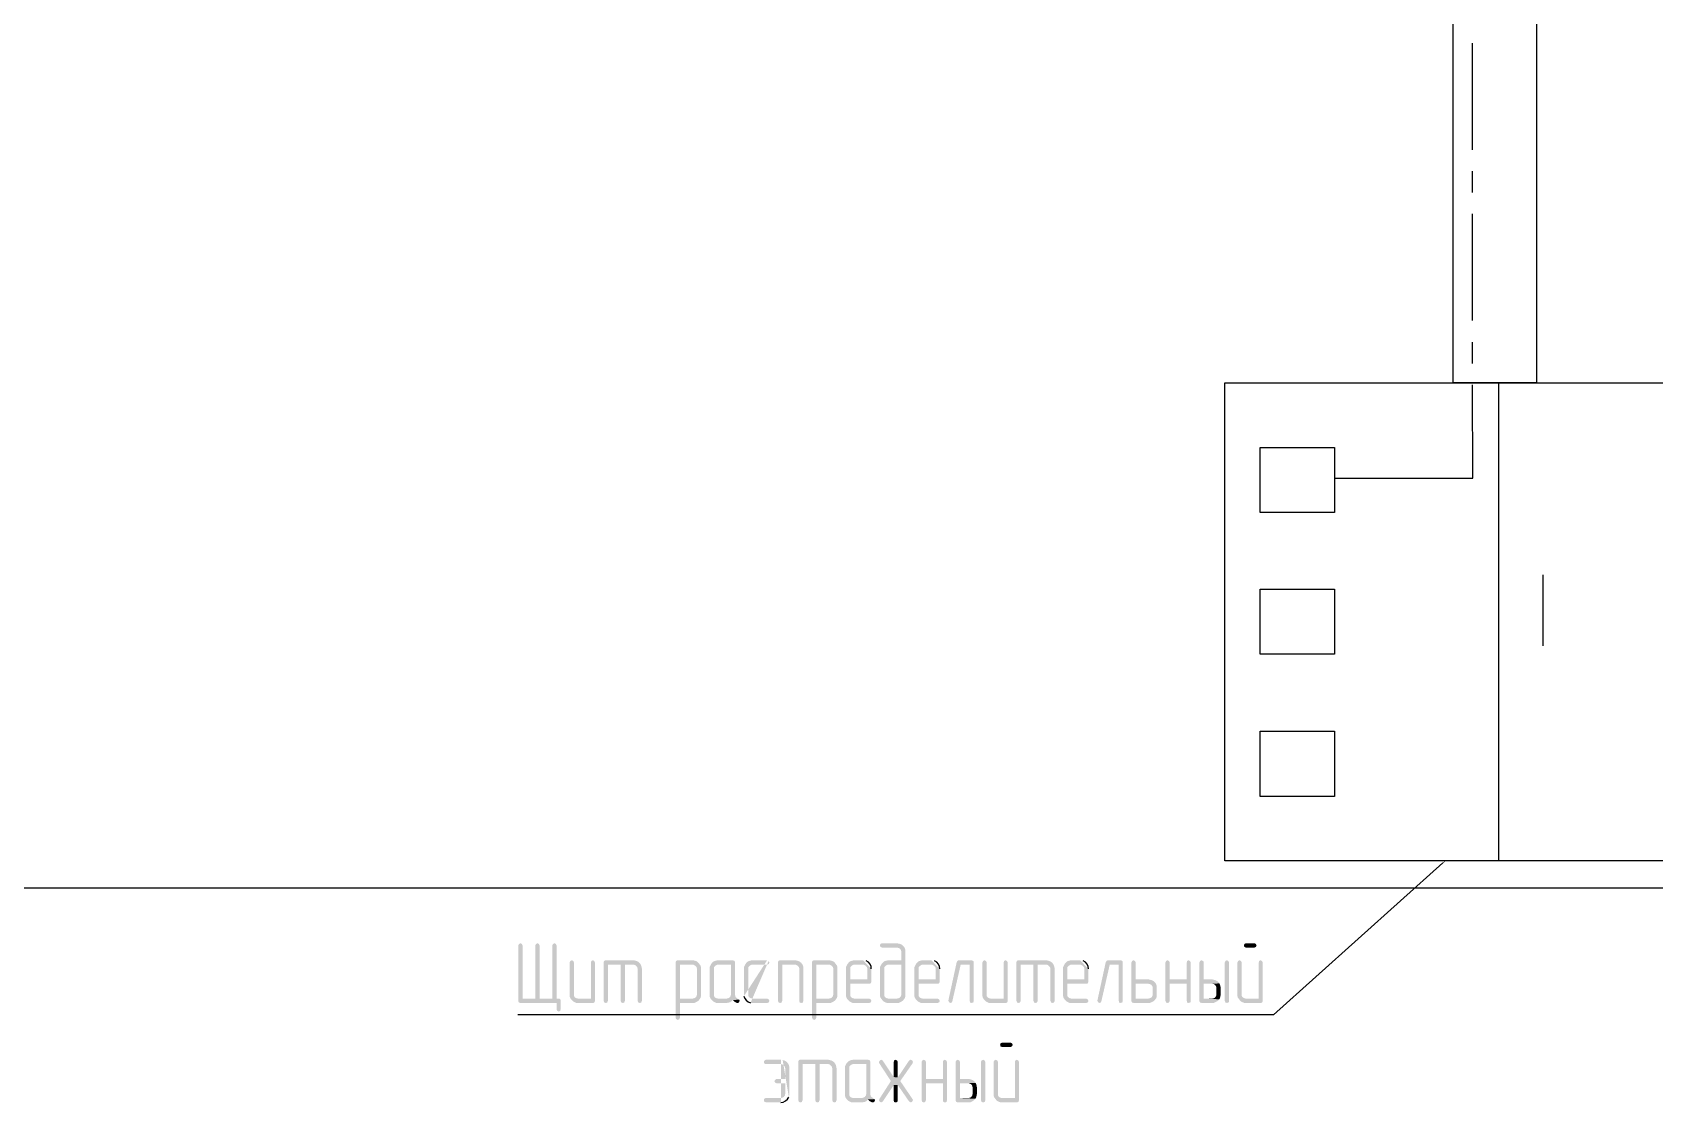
# Model space of a CAD drawing. Header units: millimetres. Extents: x -211 to 10565, y -2293 to 2244.
# Drawn here: x 4962.1 to 5057, y -687.9 to -625.3 of the extents above; entities that cross this region are included whole.
import ezdxf

# ---------------------------------------------------------------- set-up
doc = ezdxf.new("R2010")
doc.units = ezdxf.units.MM
doc.layers.add('PDF _Геометрия', color=7, linetype='Continuous')
doc.layers.add('PDF _Сплошная заливка', color=7, linetype='Continuous')

msp = doc.modelspace()

# ---------------------------------------------------------------- hatches: boundary and pattern name
at = {"layer": 'PDF _Сплошная заливка', "transparency": 33554559}
for points in [[(4990.616, -678.583), (4990.532, -678.625), (4990.49, -678.71), (4990.49, -681.969), (4990.532, -682.053), (4990.616, -682.075), (4992.733, -682.075), (4992.733, -682.456), (4992.775, -682.54), (4992.859, -682.582), (4992.944, -682.54), (4992.965, -682.456), (4992.965, -681.927), (4992.944, -681.842), (4992.859, -681.821), (4990.743, -681.821), (4990.743, -678.71), (4990.701, -678.625)], [(4991.611, -678.583), (4991.526, -678.625), (4991.484, -678.71), (4991.484, -681.821), (4990.743, -681.821), (4991.738, -681.821), (4991.738, -678.71), (4991.696, -678.625)], [(4992.606, -678.583), (4992.521, -678.625), (4992.479, -678.71), (4992.479, -681.821), (4991.738, -681.821), (4992.733, -681.821), (4992.733, -678.71), (4992.69, -678.625)], [(5012.644, -678.583), (5011.756, -678.583), (5011.671, -678.625), (5011.65, -678.71), (5011.671, -678.795), (5011.777, -678.837), (5012.644, -678.837), (5012.729, -678.858), (5012.814, -678.901), (5012.877, -678.985), (5012.898, -679.091), (5012.898, -679.578), (5012.137, -679.578), (5012.052, -679.599), (5011.946, -679.62), (5011.862, -679.662), (5011.798, -679.726), (5011.735, -679.81), (5012.898, -679.832), (5012.898, -681.567), (5012.877, -681.673), (5012.814, -681.757), (5012.729, -681.8), (5012.644, -681.821), (5012.137, -681.821), (5011.735, -681.842), (5011.798, -681.927), (5011.862, -681.99), (5011.946, -682.032), (5012.052, -682.075), (5012.75, -682.075), (5012.92, -681.99), (5013.004, -681.927), (5013.047, -681.863), (5013.11, -681.778), (5013.131, -681.673), (5013.131, -678.985), (5013.11, -678.901), (5013.068, -678.816), (5012.92, -678.668), (5012.835, -678.625), (5012.729, -678.604)], [(5033.551, -678.583), (5033.043, -678.583), (5032.958, -678.625), (5032.937, -678.71), (5032.958, -678.795), (5033.043, -678.837), (5033.551, -678.837), (5033.636, -678.795), (5033.678, -678.71), (5033.636, -678.625)], [(4993.621, -679.578), (4993.537, -679.62), (4993.494, -679.705), (4993.494, -681.673), (4993.515, -681.757), (4993.579, -681.863), (4993.981, -681.821), (4993.896, -681.8), (4993.812, -681.757), (4993.748, -681.673), (4993.748, -679.705), (4993.706, -679.62)], [(4994.849, -679.578), (4994.764, -679.62), (4994.743, -679.705), (4994.743, -681.821), (4993.981, -681.821), (4993.579, -681.863), (4993.706, -681.99), (4993.875, -682.075), (4994.891, -682.075), (4994.954, -682.032), (4994.976, -681.948), (4994.976, -679.705), (4994.933, -679.62)], [(4997.219, -679.578), (4995.589, -679.578), (4995.505, -679.62), (4995.483, -679.705), (4995.483, -681.948), (4995.526, -682.053), (4995.61, -682.075), (4995.695, -682.053), (4995.695, -682.032), (4995.737, -681.948), (4995.737, -679.832), (4997.219, -679.832), (4997.642, -679.81), (4997.578, -679.726), (4997.494, -679.662), (4997.409, -679.62), (4997.324, -679.599)], [(4996.732, -679.832), (4996.478, -679.832), (4996.478, -681.948), (4996.52, -682.053), (4996.605, -682.075), (4996.69, -682.053), (4996.69, -682.032), (4996.732, -681.948)], [(4997.642, -679.81), (4997.219, -679.832), (4997.324, -679.853), (4997.451, -679.98), (4997.472, -680.086), (4997.472, -681.948), (4997.515, -682.053), (4997.599, -682.075), (4997.684, -682.053), (4997.684, -682.032), (4997.726, -681.948), (4997.726, -680.086), (4997.705, -679.98), (4997.684, -679.895)], [(5000.689, -679.578), (4999.8, -679.578), (4999.715, -679.62), (4999.694, -679.705), (4999.694, -682.942), (4999.737, -683.027), (4999.821, -683.069), (4999.906, -683.027), (4999.948, -682.942), (4999.948, -682.075), (5000.795, -682.075), (5000.964, -681.99), (5001.049, -681.927), (5001.091, -681.863), (4999.948, -681.821), (4999.948, -679.832), (5000.689, -679.832), (5001.091, -679.81), (5001.027, -679.726), (5000.964, -679.662), (5000.879, -679.62), (5000.795, -679.599)], [(5001.091, -679.81), (5000.689, -679.832), (5000.773, -679.853), (5000.858, -679.916), (5000.922, -679.98), (5000.943, -680.086), (5000.943, -681.567), (5000.922, -681.673), (5000.858, -681.757), (5000.773, -681.8), (5000.689, -681.821), (4999.948, -681.821), (5001.091, -681.863), (5001.154, -681.778), (5001.176, -681.673), (5001.176, -679.98), (5001.154, -679.895)], [(5001.768, -679.81), (5001.683, -679.98), (5001.683, -681.673), (5001.705, -681.757), (5001.768, -681.863), (5001.895, -681.99), (5001.98, -682.032), (5002.064, -682.075), (5002.699, -682.075), (5002.805, -682.053), (5002.89, -682.032), (5002.974, -681.969), (5003.038, -681.905), (5003.419, -681.884), (5003.334, -681.842), (5002.17, -681.821), (5002.085, -681.8), (5002.001, -681.757), (5001.937, -681.673), (5001.937, -679.98), (5002.001, -679.916), (5002.085, -679.853), (5002.17, -679.832), (5002.932, -679.832)], [(5003.038, -679.578), (5002.17, -679.578), (5002.064, -679.599), (5001.98, -679.62), (5001.895, -679.662), (5001.81, -679.747), (5001.768, -679.81), (5002.932, -679.832), (5002.932, -681.567), (5002.911, -681.673), (5002.847, -681.757), (5002.763, -681.8), (5002.678, -681.821), (5002.17, -681.821), (5003.334, -681.842), (5003.292, -681.8), (5003.207, -681.736), (5003.186, -681.673), (5003.165, -681.567), (5003.165, -679.684), (5003.143, -679.62)], [(5006.677, -679.578), (5005.788, -679.578), (5005.704, -679.62), (5005.683, -679.705), (5005.683, -681.948), (5005.725, -682.053), (5005.81, -682.075), (5005.894, -682.053), (5005.894, -682.032), (5005.937, -681.948), (5005.937, -679.832), (5006.677, -679.832), (5007.1, -679.81), (5007.037, -679.726), (5006.952, -679.662), (5006.868, -679.62), (5006.783, -679.599)], [(5007.1, -679.81), (5006.677, -679.832), (5006.762, -679.853), (5006.847, -679.916), (5006.91, -679.98), (5006.931, -680.086), (5006.931, -681.948), (5006.952, -682.053), (5007.037, -682.075), (5007.143, -682.053), (5007.143, -682.032), (5007.164, -681.948), (5007.164, -679.98), (5007.143, -679.895)], [(5008.666, -679.578), (5007.778, -679.578), (5007.693, -679.62), (5007.672, -679.705), (5007.672, -682.942), (5007.714, -683.027), (5007.799, -683.069), (5007.883, -683.027), (5007.926, -682.942), (5007.926, -682.075), (5008.772, -682.075), (5008.941, -681.99), (5009.026, -681.927), (5009.068, -681.863), (5007.926, -681.821), (5007.926, -679.832), (5008.666, -679.832), (5009.068, -679.81), (5009.005, -679.726), (5008.941, -679.662), (5008.857, -679.62), (5008.772, -679.599)], [(5009.068, -679.81), (5008.666, -679.832), (5008.751, -679.853), (5008.836, -679.916), (5008.899, -679.98), (5008.92, -680.086), (5008.92, -681.567), (5008.899, -681.673), (5008.836, -681.757), (5008.751, -681.8), (5008.666, -681.821), (5007.926, -681.821), (5009.068, -681.863), (5009.132, -681.778), (5009.153, -681.673), (5009.153, -679.98), (5009.132, -679.895)], [(5009.745, -679.81), (5009.661, -679.98), (5009.661, -681.673), (5009.682, -681.757), (5009.745, -681.863), (5009.872, -681.99), (5009.957, -682.032), (5010.042, -682.075), (5011.036, -682.075), (5011.121, -682.032), (5011.142, -681.948), (5011.1, -681.863), (5011.015, -681.821), (5010.148, -681.821), (5010.063, -681.8), (5009.978, -681.757), (5009.915, -681.673), (5009.915, -680.953), (5011.057, -680.953), (5011.121, -680.911), (5011.142, -680.826), (5009.915, -680.699), (5009.915, -679.98), (5009.978, -679.916), (5010.063, -679.853), (5010.148, -679.832), (5010.655, -679.832)], [(5011.735, -679.81), (5011.65, -679.98), (5011.65, -681.673), (5011.671, -681.757), (5011.735, -681.842), (5012.137, -681.821), (5012.052, -681.8), (5011.967, -681.757), (5011.904, -681.673), (5011.904, -679.98), (5011.967, -679.916), (5012.052, -679.853), (5012.137, -679.832), (5012.898, -679.832)], [(5013.745, -679.81), (5013.66, -679.98), (5013.66, -681.673), (5013.681, -681.757), (5013.745, -681.863), (5013.872, -681.99), (5014.041, -682.075), (5015.036, -682.075), (5015.12, -682.032), (5015.141, -681.948), (5015.099, -681.863), (5015.014, -681.821), (5014.147, -681.821), (5014.062, -681.8), (5013.978, -681.757), (5013.914, -681.673), (5013.914, -680.953), (5015.057, -680.953), (5015.12, -680.911), (5015.141, -680.826), (5013.914, -680.699), (5013.914, -679.98), (5013.978, -679.916), (5014.062, -679.853), (5014.147, -679.832), (5014.655, -679.832)], [(5017.004, -679.578), (5016.263, -679.578), (5016.199, -679.599), (5016.136, -679.684), (5015.649, -681.927), (5015.649, -681.948), (5015.692, -682.032), (5015.776, -682.075), (5015.84, -682.053), (5015.882, -681.969), (5016.369, -679.832), (5016.898, -679.832), (5017.13, -679.705), (5017.13, -679.684), (5017.109, -679.62)], [(5017.13, -679.705), (5016.898, -679.832), (5016.898, -681.948), (5016.919, -682.053), (5017.004, -682.075), (5017.109, -682.053), (5017.109, -682.032), (5017.13, -681.948)], [(5017.765, -679.578), (5017.681, -679.62), (5017.638, -679.705), (5017.638, -681.673), (5017.659, -681.757), (5017.723, -681.863), (5018.125, -681.821), (5018.04, -681.8), (5017.956, -681.757), (5017.892, -681.673), (5017.892, -679.705), (5017.85, -679.62)], [(5018.993, -679.578), (5018.908, -679.62), (5018.887, -679.705), (5018.887, -681.821), (5018.125, -681.821), (5017.723, -681.863), (5017.85, -681.99), (5018.019, -682.075), (5019.035, -682.075), (5019.098, -682.032), (5019.12, -681.948), (5019.12, -679.705), (5019.077, -679.62)], [(5021.363, -679.578), (5019.733, -679.578), (5019.649, -679.62), (5019.627, -679.705), (5019.627, -681.948), (5019.67, -682.053), (5019.754, -682.075), (5019.839, -682.053), (5019.839, -682.032), (5019.881, -681.948), (5019.881, -679.832), (5021.363, -679.832), (5021.786, -679.81), (5021.722, -679.726), (5021.638, -679.662), (5021.553, -679.62), (5021.468, -679.599)], [(5020.876, -679.832), (5020.622, -679.832), (5020.622, -681.948), (5020.664, -682.053), (5020.749, -682.075), (5020.834, -682.053), (5020.834, -682.032), (5020.876, -681.948)], [(5021.786, -679.81), (5021.363, -679.832), (5021.468, -679.853), (5021.595, -679.98), (5021.616, -680.086), (5021.616, -681.948), (5021.659, -682.053), (5021.743, -682.075), (5021.828, -682.053), (5021.828, -682.032), (5021.87, -681.948), (5021.87, -680.086), (5021.849, -679.98), (5021.828, -679.895)], [(5022.442, -679.81), (5022.357, -679.98), (5022.357, -681.673), (5022.378, -681.757), (5022.442, -681.863), (5022.569, -681.99), (5022.738, -682.075), (5023.733, -682.075), (5023.817, -682.032), (5023.838, -681.948), (5023.796, -681.863), (5023.711, -681.821), (5022.844, -681.821), (5022.759, -681.8), (5022.675, -681.757), (5022.611, -681.673), (5022.611, -680.953), (5023.754, -680.953), (5023.817, -680.911), (5023.838, -680.826), (5022.611, -680.699), (5022.611, -679.98), (5022.675, -679.916), (5022.759, -679.853), (5022.844, -679.832), (5023.352, -679.832)], [(5025.722, -679.578), (5024.981, -679.578), (5024.918, -679.599), (5024.854, -679.684), (5024.367, -681.927), (5024.367, -681.948), (5024.41, -682.032), (5024.494, -682.075), (5024.558, -682.053), (5024.6, -681.969), (5025.087, -679.832), (5025.616, -679.832), (5025.849, -679.705), (5025.849, -679.684), (5025.827, -679.62)], [(5025.849, -679.705), (5025.616, -679.832), (5025.616, -681.948), (5025.637, -682.053), (5025.722, -682.075), (5025.827, -682.053), (5025.827, -682.032), (5025.849, -681.948)], [(5026.483, -679.578), (5026.399, -679.62), (5026.356, -679.705), (5026.356, -681.969), (5026.399, -682.053), (5026.483, -682.075), (5027.436, -682.075), (5027.541, -682.032), (5027.626, -681.99), (5027.711, -681.927), (5027.753, -681.863), (5026.61, -681.821), (5026.61, -680.953), (5027.351, -680.953), (5027.774, -680.932), (5027.711, -680.847), (5027.626, -680.784), (5027.541, -680.742), (5027.457, -680.72), (5027.351, -680.699), (5026.61, -680.699), (5026.61, -679.705), (5026.568, -679.62)], [(5028.472, -679.578), (5028.388, -679.62), (5028.346, -679.705), (5028.346, -681.948), (5028.388, -682.053), (5028.472, -682.075), (5028.557, -682.053), (5028.557, -682.032), (5028.599, -681.948), (5028.599, -680.953), (5029.594, -680.953), (5028.599, -680.699), (5028.599, -679.705), (5028.557, -679.62)], [(5029.7, -679.578), (5029.615, -679.62), (5029.594, -679.705), (5029.594, -680.699), (5028.599, -680.699), (5029.594, -680.953), (5029.594, -681.948), (5029.615, -682.053), (5029.7, -682.075), (5029.806, -682.053), (5029.806, -682.032), (5029.827, -681.948), (5029.827, -679.705), (5029.784, -679.62)], [(5030.462, -679.578), (5030.377, -679.62), (5030.335, -679.705), (5030.335, -681.969), (5030.377, -682.053), (5030.462, -682.075), (5031.181, -682.075), (5031.266, -682.032), (5031.35, -681.99), (5031.435, -681.927), (5031.498, -681.863), (5030.589, -681.821), (5030.589, -680.953), (5031.075, -680.953), (5031.498, -680.932), (5031.435, -680.847), (5031.35, -680.784), (5031.266, -680.742), (5031.181, -680.72), (5031.075, -680.699), (5030.589, -680.699), (5030.589, -679.705), (5030.546, -679.62)], [(5031.943, -679.578), (5031.858, -679.62), (5031.816, -679.705), (5031.816, -681.948), (5031.858, -682.053), (5031.943, -682.075), (5032.027, -682.053), (5032.049, -682.032), (5032.07, -681.948), (5032.07, -679.705), (5032.027, -679.62)], [(5032.683, -679.578), (5032.599, -679.62), (5032.556, -679.705), (5032.556, -681.673), (5032.578, -681.757), (5032.641, -681.842), (5033.043, -681.821), (5032.958, -681.8), (5032.874, -681.757), (5032.81, -681.673), (5032.81, -679.705), (5032.768, -679.62)], [(5033.911, -679.578), (5033.826, -679.62), (5033.805, -679.705), (5033.805, -681.821), (5033.043, -681.821), (5032.641, -681.842), (5032.705, -681.927), (5032.768, -681.99), (5032.853, -682.032), (5032.958, -682.075), (5033.953, -682.075), (5034.016, -682.032), (5034.038, -681.948), (5034.038, -679.705), (5033.995, -679.62)], [(5027.774, -680.932), (5027.351, -680.953), (5027.436, -680.974), (5027.52, -681.017), (5027.584, -681.101), (5027.605, -681.207), (5027.605, -681.567), (5027.584, -681.673), (5027.52, -681.757), (5027.436, -681.8), (5027.351, -681.821), (5026.61, -681.821), (5027.753, -681.863), (5027.816, -681.778), (5027.838, -681.673), (5027.838, -681.101), (5027.816, -681.017)], [(5031.498, -680.932), (5031.075, -680.953), (5031.181, -680.974), (5031.244, -681.017), (5031.308, -681.101), (5031.329, -681.207), (5031.329, -681.567), (5031.308, -681.673), (5031.244, -681.757), (5031.181, -681.8), (5031.075, -681.821), (5030.589, -681.821), (5031.498, -681.863), (5031.541, -681.778), (5031.583, -681.567), (5031.583, -681.207), (5031.562, -681.101), (5031.541, -681.017)], [(5003.419, -681.884), (5003.038, -681.905), (5003.143, -682.011), (5003.186, -682.032), (5003.27, -682.075), (5003.313, -682.075), (5003.397, -682.053), (5003.44, -681.948)], [(5019.289, -684.402), (5018.781, -684.402), (5018.696, -684.445), (5018.675, -684.529), (5018.696, -684.614), (5018.781, -684.656), (5019.289, -684.656), (5019.373, -684.614), (5019.416, -684.529), (5019.373, -684.445)], [(5008.603, -685.397), (5006.973, -685.397), (5006.889, -685.439), (5006.868, -685.524), (5006.868, -687.767), (5006.91, -687.873), (5006.995, -687.894), (5007.079, -687.873), (5007.079, -687.851), (5007.122, -687.767), (5007.122, -685.651), (5008.603, -685.651), (5009.026, -685.63), (5008.963, -685.545), (5008.878, -685.481), (5008.793, -685.439), (5008.709, -685.418)], [(5008.116, -685.651), (5007.862, -685.651), (5007.862, -687.767), (5007.905, -687.873), (5007.989, -687.894), (5008.074, -687.873), (5008.074, -687.851), (5008.116, -687.767)], [(5009.026, -685.63), (5008.603, -685.651), (5008.709, -685.672), (5008.836, -685.799), (5008.857, -685.905), (5008.857, -687.767), (5008.899, -687.873), (5008.984, -687.894), (5009.068, -687.873), (5009.068, -687.851), (5009.111, -687.767), (5009.111, -685.905), (5009.09, -685.799), (5009.068, -685.714)], [(5009.682, -685.63), (5009.597, -685.799), (5009.597, -687.492), (5009.619, -687.576), (5009.682, -687.682), (5009.809, -687.809), (5009.894, -687.851), (5009.978, -687.894), (5010.613, -687.894), (5010.719, -687.873), (5010.804, -687.851), (5010.888, -687.788), (5010.952, -687.724), (5011.333, -687.703), (5011.248, -687.661), (5010.084, -687.64), (5009.999, -687.619), (5009.915, -687.576), (5009.851, -687.492), (5009.851, -685.799), (5009.915, -685.735), (5009.999, -685.672), (5010.084, -685.651), (5010.846, -685.651)], [(5010.952, -685.397), (5010.084, -685.397), (5009.978, -685.418), (5009.894, -685.439), (5009.809, -685.481), (5009.724, -685.566), (5009.682, -685.63), (5010.846, -685.651), (5010.846, -687.386), (5010.825, -687.492), (5010.761, -687.576), (5010.677, -687.619), (5010.592, -687.64), (5010.084, -687.64), (5011.248, -687.661), (5011.206, -687.619), (5011.121, -687.555), (5011.1, -687.492), (5011.079, -687.386), (5011.079, -685.503), (5011.057, -685.439)], [(5011.713, -685.397), (5011.629, -685.46), (5011.586, -685.524), (5011.586, -685.566), (5011.608, -685.608), (5012.285, -686.645), (5012.687, -686.434), (5012.454, -686.413), (5011.819, -685.46), (5011.798, -685.439)], [(5013.449, -685.397), (5013.385, -685.418), (5013.343, -685.46), (5012.687, -686.434), (5012.285, -686.645), (5012.687, -686.878), (5013.343, -687.83), (5013.364, -687.851), (5013.449, -687.894), (5013.533, -687.851), (5013.576, -687.767), (5013.576, -687.746), (5013.554, -687.703), (5012.835, -686.645), (5013.554, -685.608), (5013.576, -685.524), (5013.533, -685.439)], [(5012.56, -685.397), (5012.475, -685.439), (5012.454, -685.524), (5012.454, -686.413), (5012.687, -686.434), (5012.687, -685.524), (5012.644, -685.439)], [(5014.21, -685.397), (5014.126, -685.439), (5014.083, -685.524), (5014.083, -687.767), (5014.126, -687.873), (5014.21, -687.894), (5014.295, -687.873), (5014.295, -687.851), (5014.337, -687.767), (5014.337, -686.772), (5015.332, -686.772), (5014.337, -686.518), (5014.337, -685.524), (5014.295, -685.439)], [(5015.438, -685.397), (5015.353, -685.439), (5015.332, -685.524), (5015.332, -686.518), (5014.337, -686.518), (5015.332, -686.772), (5015.332, -687.767), (5015.353, -687.873), (5015.438, -687.894), (5015.543, -687.873), (5015.543, -687.851), (5015.565, -687.767), (5015.565, -685.524), (5015.522, -685.439)], [(5016.199, -685.397), (5016.115, -685.439), (5016.072, -685.524), (5016.072, -687.788), (5016.115, -687.873), (5016.199, -687.894), (5016.919, -687.894), (5017.004, -687.851), (5017.088, -687.809), (5017.173, -687.746), (5017.236, -687.682), (5016.326, -687.64), (5016.326, -686.772), (5016.813, -686.772), (5017.236, -686.751), (5017.173, -686.666), (5017.088, -686.603), (5017.004, -686.561), (5016.919, -686.539), (5016.813, -686.518), (5016.326, -686.518), (5016.326, -685.524), (5016.284, -685.439)], [(5017.681, -685.397), (5017.596, -685.439), (5017.554, -685.524), (5017.554, -687.767), (5017.596, -687.873), (5017.681, -687.894), (5017.765, -687.873), (5017.786, -687.851), (5017.808, -687.767), (5017.808, -685.524), (5017.765, -685.439)], [(5018.421, -685.397), (5018.337, -685.439), (5018.294, -685.524), (5018.294, -687.492), (5018.315, -687.576), (5018.379, -687.661), (5018.781, -687.64), (5018.696, -687.619), (5018.612, -687.576), (5018.548, -687.492), (5018.548, -685.524), (5018.506, -685.439)], [(5019.649, -685.397), (5019.564, -685.439), (5019.543, -685.524), (5019.543, -687.64), (5018.781, -687.64), (5018.379, -687.661), (5018.442, -687.746), (5018.506, -687.809), (5018.591, -687.851), (5018.696, -687.894), (5019.691, -687.894), (5019.754, -687.851), (5019.776, -687.767), (5019.776, -685.524), (5019.733, -685.439)], [(5012.285, -686.645), (5011.608, -687.703), (5011.586, -687.767), (5011.629, -687.851), (5011.713, -687.894), (5011.777, -687.873), (5011.819, -687.83), (5012.454, -686.878), (5012.687, -686.878)], [(5012.687, -686.878), (5012.454, -686.878), (5012.454, -687.788), (5012.475, -687.873), (5012.56, -687.894), (5012.666, -687.873), (5012.666, -687.851), (5012.687, -687.767)], [(5017.236, -686.751), (5016.813, -686.772), (5016.919, -686.793), (5016.982, -686.836), (5017.046, -686.92), (5017.067, -687.026), (5017.067, -687.386), (5017.046, -687.492), (5016.982, -687.576), (5016.919, -687.619), (5016.813, -687.64), (5016.326, -687.64), (5017.236, -687.682), (5017.279, -687.598), (5017.321, -687.386), (5017.321, -687.026), (5017.3, -686.92), (5017.279, -686.836)], [(5011.333, -687.703), (5010.952, -687.724), (5011.057, -687.83), (5011.1, -687.851), (5011.184, -687.894), (5011.227, -687.894), (5011.311, -687.873), (5011.354, -687.767)]]:
    msp.add_hatch(color=256, dxfattribs=at).paths.add_polyline_path(points)
h = msp.add_hatch(color=256, dxfattribs=at)
h.paths.add_polyline_path([(5005.048, -679.578), (5004.18, -679.578), (5004.074, -679.599), (5003.99, -679.62), (5003.905, -679.662), (5003.821, -679.747), (5003.778, -679.81), (5003.694, -679.98), (5003.694, -681.673)], flags=0)
h.paths.add_polyline_path([(5004.074, -682.075), (5005.069, -682.075), (5005.154, -682.032), (5005.175, -681.948), (5005.133, -681.863), (5005.048, -681.821), (5004.18, -681.821), (5004.096, -681.8), (5004.011, -681.757), (5003.948, -681.673), (5003.948, -679.98), (5004.011, -679.916), (5004.096, -679.853), (5004.18, -679.832), (5005.069, -679.832), (5005.154, -679.789), (5005.175, -679.705), (5005.133, -679.62)], flags=0)
h = msp.add_hatch(color=256, dxfattribs=at)
h.paths.add_polyline_path([(5010.655, -679.578), (5010.148, -679.578), (5010.042, -679.599), (5009.957, -679.62), (5009.872, -679.662), (5009.788, -679.747), (5009.745, -679.81), (5010.655, -679.832), (5010.74, -679.853), (5010.825, -679.916), (5010.888, -679.98), (5010.909, -680.086), (5010.909, -680.699), (5009.915, -680.699), (5011.142, -680.826), (5011.142, -680.086)], flags=0)
h.paths.add_polyline_path([(5010.846, -679.62), (5010.761, -679.599)], flags=0)
h = msp.add_hatch(color=256, dxfattribs=at)
h.paths.add_polyline_path([(5014.655, -679.578), (5014.147, -679.578), (5014.041, -679.599), (5013.956, -679.62), (5013.872, -679.662), (5013.787, -679.747), (5013.745, -679.81), (5014.655, -679.832), (5014.739, -679.853), (5014.824, -679.916), (5014.887, -679.98), (5014.909, -680.086), (5014.909, -680.699), (5013.914, -680.699), (5015.141, -680.826), (5015.141, -680.086)], flags=0)
h.paths.add_polyline_path([(5014.845, -679.62), (5014.761, -679.599)], flags=0)
h = msp.add_hatch(color=256, dxfattribs=at)
h.paths.add_polyline_path([(5023.352, -679.578), (5022.844, -679.578), (5022.738, -679.599), (5022.653, -679.62), (5022.569, -679.662), (5022.484, -679.747), (5022.442, -679.81), (5023.352, -679.832), (5023.436, -679.853), (5023.521, -679.916), (5023.584, -679.98), (5023.606, -680.086), (5023.606, -680.699), (5022.611, -680.699), (5023.838, -680.826), (5023.838, -680.086)], flags=0)
h.paths.add_polyline_path([(5023.542, -679.62), (5023.457, -679.599)], flags=0)
h = msp.add_hatch(color=256, dxfattribs=at)
h.paths.add_polyline_path([(5005.852, -685.397), (5004.963, -685.397), (5004.879, -685.46), (5004.857, -685.524), (5004.879, -685.608), (5004.879, -685.63), (5004.984, -685.651), (5005.852, -685.651), (5005.937, -685.672), (5006.021, -685.735), (5006.085, -685.799), (5006.106, -685.905), (5006.106, -686.518), (5005.577, -686.518), (5005.513, -686.582), (5005.471, -686.645), (5005.513, -686.73), (5005.598, -686.772), (5006.106, -686.772), (5006.106, -687.386), (5006.085, -687.492), (5006.021, -687.576), (5005.937, -687.619), (5005.852, -687.64), (5004.963, -687.64), (5004.879, -687.682), (5004.857, -687.767), (5004.879, -687.851), (5004.984, -687.894), (5005.852, -687.894)], flags=0)
h.paths.add_polyline_path([(5006.318, -687.598), (5006.339, -687.492), (5006.339, -685.799), (5006.318, -685.714), (5006.275, -685.63), (5006.212, -685.545), (5006.127, -685.481), (5006.042, -685.439), (5005.958, -685.418)], flags=0)

# ---------------------------------------------------------------- linework, layer by layer
at = {"layer": 'PDF _Геометрия', "lineweight": 25}
for points in [[(5087.679, -603.443), (5087.679, -675.367), (4950.644, -675.367), (4949.946, -677.864), (4948.74, -672.87), (4947.999, -675.367), (4811.028, -675.367), (4811.028, -603.062), (4808.531, -602.321), (4813.525, -601.094), (4811.028, -600.417), (4811.028, -528.831), (4948.063, -528.831)], [(5050.395, -537.888), (5045.168, -537.888), (5050.056, -537.888), (5050.056, -645.785), (5045.168, -645.785), (5045.168, -537.888)], [(5046.311, -632.157), (5046.311, -625.915)], [(5046.311, -634.654), (5046.311, -633.406)], [(5046.311, -642.145), (5046.311, -635.903)], [(5046.311, -644.663), (5046.311, -643.415)], [(5038.227, -651.371), (5046.332, -651.371), (5046.311, -645.911)], [(5047.834, -645.785), (5047.834, -673.759)], [(5050.416, -657.021), (5050.416, -661.189)], [(5044.576, -673.886), (5034.672, -682.773), (4990.468, -682.773)]]:
    msp.add_lwpolyline(points, dxfattribs=at)
for points in [[(5031.816, -673.759), (5031.816, -645.785), (5063.832, -645.785), (5063.832, -673.759)], [(5033.89, -653.381), (5033.89, -649.572), (5038.227, -649.572), (5038.227, -653.381)], [(5033.89, -661.676), (5033.89, -657.867), (5038.227, -657.867), (5038.227, -661.676)], [(5033.89, -669.992), (5033.89, -666.183), (5038.227, -666.183), (5038.227, -669.992)]]:
    msp.add_lwpolyline(points, close=True, dxfattribs=at)
for points in [[(5011.142, -680.086), (5011.17, -679.885), (5011.033, -679.686), (5010.846, -679.62)], [(5015.141, -680.086), (5015.169, -679.885), (5015.033, -679.686), (5014.845, -679.62)], [(5023.838, -680.086), (5023.866, -679.885), (5023.73, -679.686), (5023.542, -679.62)], [(5003.694, -681.673), (5003.724, -681.869), (5003.901, -682.006), (5004.074, -682.075)], [(5005.852, -687.894), (5006.049, -687.905), (5006.224, -687.762), (5006.318, -687.598)]]:
    msp.add_open_spline(points, degree=3, dxfattribs=at)
at = {"layer": 'PDF _Сплошная заливка', "lineweight": 25, "transparency": 33554559}
msp.add_solid([(5044.576, -673.864), (5044.724, -673.759), (5044.597, -673.907)], dxfattribs=at)

doc.saveas('drawing.dxf')
